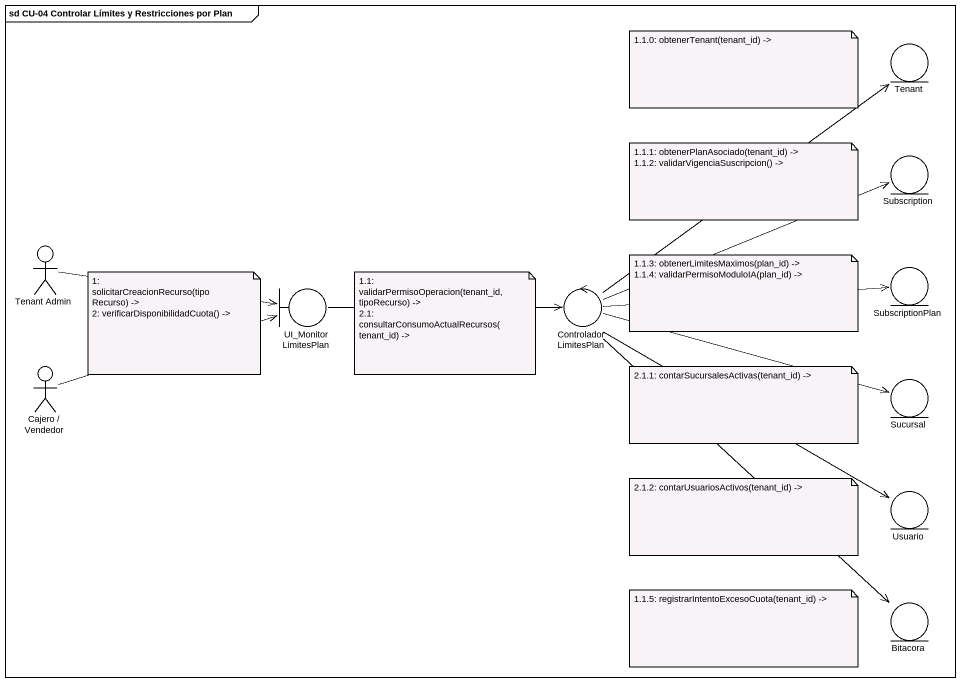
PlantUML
@startuml
mainframe sd CU-04 Controlar Límites y Restricciones por Plan
entity Tenant
entity Subscription
actor "Tenant Admin" as Tenant_Admin
entity SubscriptionPlan
boundary UI_MonitorLimitesPlan
control ControladorLimitesPlan
actor "Cajero / Vendedor" as Cajero_Vendedor
entity Sucursal
entity Usuario
entity Bitacora
Tenant_Admin -right-> UI_MonitorLimitesPlan
UI_MonitorLimitesPlan -right-> ControladorLimitesPlan
ControladorLimitesPlan -up-> Tenant
ControladorLimitesPlan -right-> Subscription
ControladorLimitesPlan -right-> SubscriptionPlan
ControladorLimitesPlan -right-> Sucursal
ControladorLimitesPlan --> Usuario
ControladorLimitesPlan --> Bitacora
Cajero_Vendedor -right-> UI_MonitorLimitesPlan
note as N1
  1.1.0: obtenerTenant(tenant_id) ->
end note
note as N2
  1.1.1: obtenerPlanAsociado(tenant_id) ->
  1.1.2: validarVigenciaSuscripcion() ->
end note
note as N3
  1: solicitarCreacionRecurso(tipoRecurso) ->
  2: verificarDisponibilidadCuota() ->
end note
note as N4
  1.1: validarPermisoOperacion(tenant_id, tipoRecurso) ->
  2.1: consultarConsumoActualRecursos(tenant_id) ->
end note
note as N5
  1.1.3: obtenerLimitesMaximos(plan_id) ->
  1.1.4: validarPermisoModuloIA(plan_id) ->
end note
note as N6
  2.1.1: contarSucursalesActivas(tenant_id) ->
end note
note as N7
  2.1.2: contarUsuariosActivos(tenant_id) ->
end note
note as N8
  1.1.5: registrarIntentoExcesoCuota(tenant_id) ->
end note
@enduml
